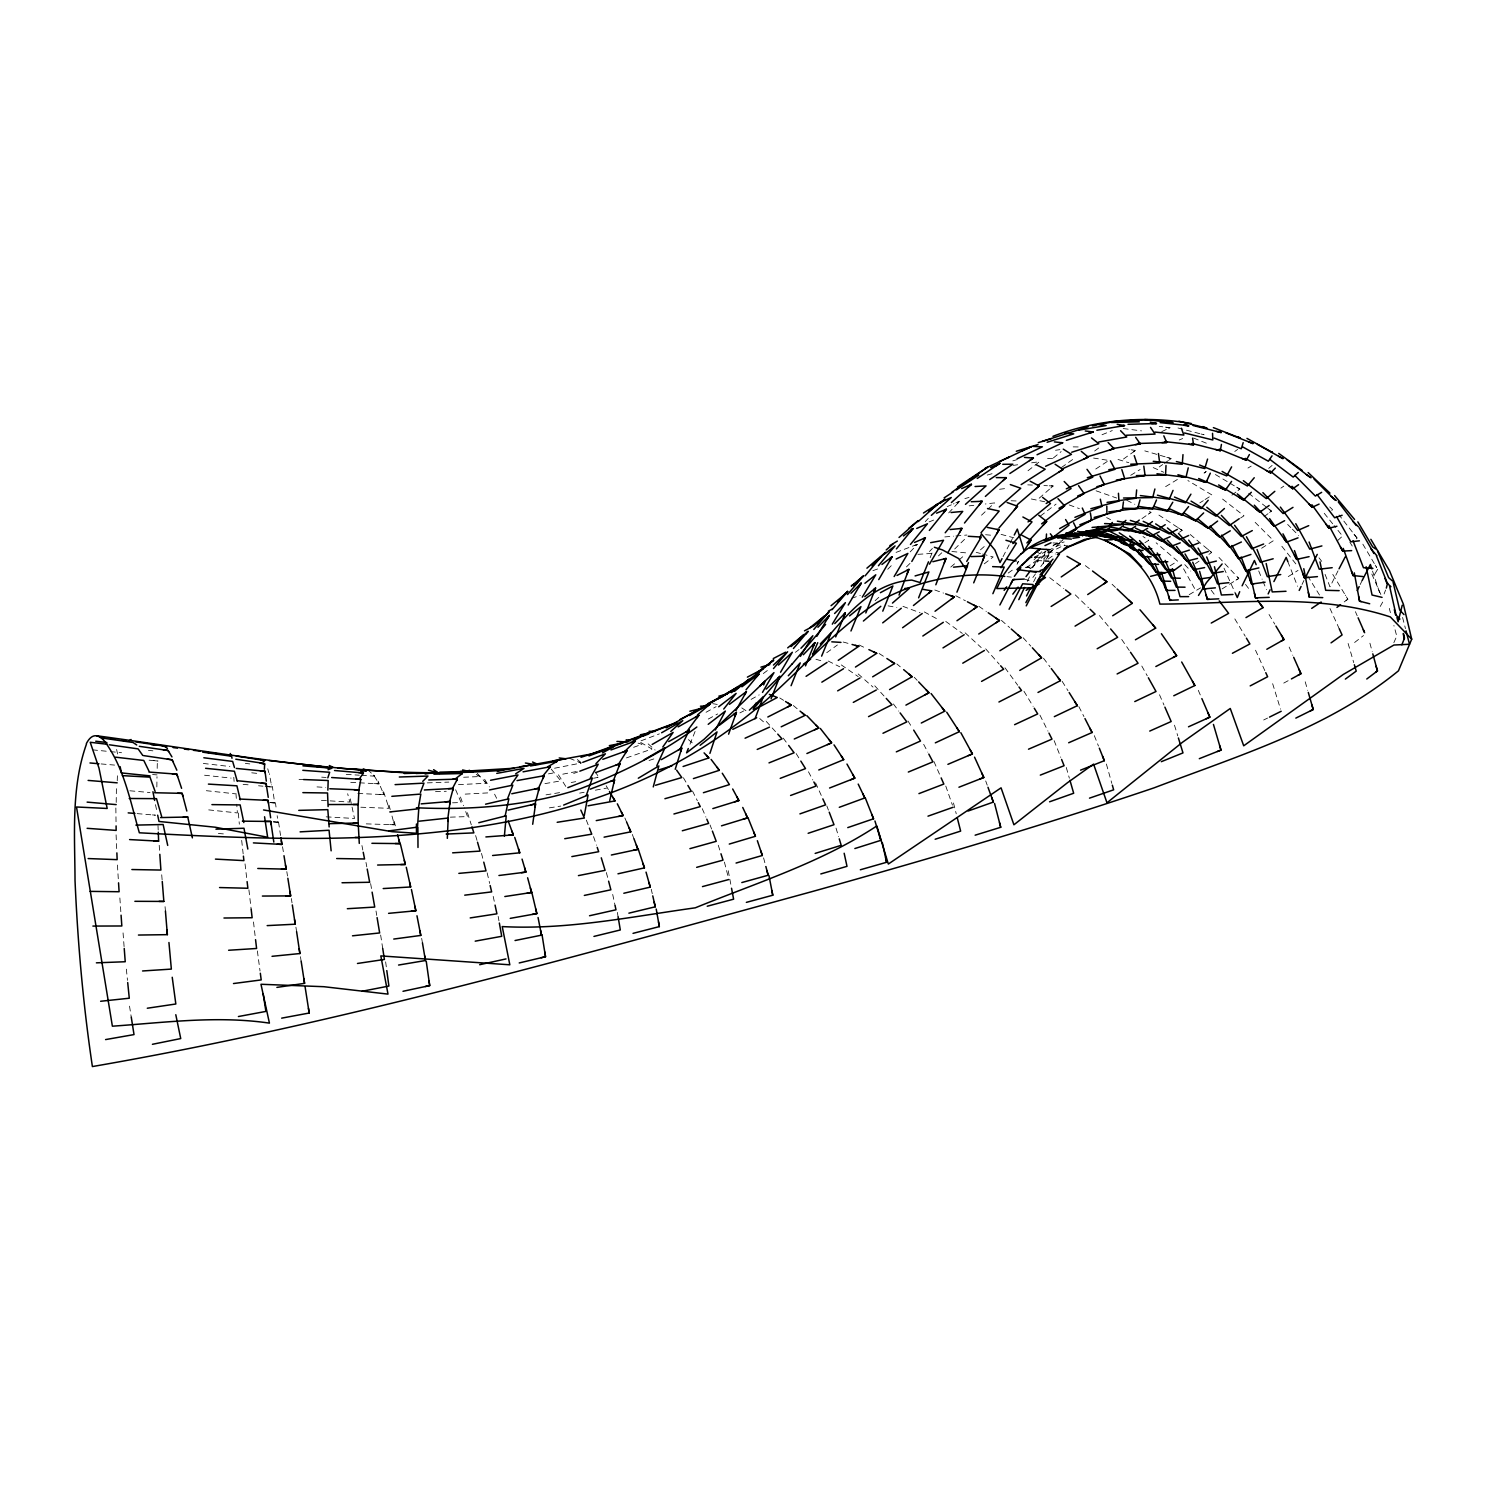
<?xml version="1.0" encoding="UTF-8"?>
<svg xmlns="http://www.w3.org/2000/svg" width="1486" height="1486" viewBox="0 0 1486 1486"><rect width="100%" height="100%" fill="white"/><g stroke="black" fill="none" stroke-linecap="round" stroke-linejoin="round"><path stroke-width="0.75" stroke-dasharray="5 3.75" d="M116.205 802.44L116.447 785.054M156.847 786.948L156.996 776.695M157.182 768.392L157.33 761.872M117.245 780.782L117.431 774.633M1043.525 563.826L1045.104 551.213M1384.116 593.917L1385.602 590.035M689.987 744.245L695.151 731.316M930.162 557.64L932.688 551.399M1017.074 564.253L1018.393 561.318L1016.573 565.404M1393.849 642.658L1396.766 636.138L1393.887 625.457M1027.365 581.36L1030.225 575.268M1302.033 584.462L1303.928 580.506M1360.173 584.555L1362.16 580.506M1033.569 581.899L1036.596 575.881M1338.032 570.828L1329.989 586.803L1324.398 572.63M1003.05 556.656L1009.161 544.842M1010.183 542.892L1013.248 536.985M1380.234 606.437L1383.54 600.604M1374.309 574.896L1377.671 569.231L1375.163 565.089M1377.113 570.178L1377.671 569.231M1032.566 567.819L1041.445 554.835L1036.522 551.51M1047.203 557.789L1049.357 553.033M1032.863 577.497L1035.501 573.856M1040.776 566.575L1050.008 553.851L1046.088 548.947M1356.365 538.842L1357.034 538.006L1339.072 514.973M925.258 521.642L928.286 518.41M948.7 512.893L959.659 501.228L955.87 502.862M957.838 503.16L959.659 501.228L953.418 503.921M910.175 551.9L917.401 544.34L913.853 545.678M1034.033 559.85L1041.797 551.715M929.419 551.566L932.391 548.483M887.736 569.268L893.829 563.101M1059.091 543.542L1062.49 540.087L1041.816 560.705M906.46 566.89L911.178 562.228M1331.772 510.441L1332.552 509.679L1329.078 506.299M954.699 548.984L965.956 537.988M1031.08 568.172L1038.825 560.631L1044.862 560.984M938.483 555.894L941.808 552.755M981.503 515.196L986.37 510.59M987.986 509.066L994.487 502.918L985.292 503.995M1337.827 540.421L1342.545 536.056L1334.094 525.542M875.124 600.697L881.495 594.864M1050.825 488.002L1053.128 485.978L1043.915 485.569M1039.178 498.219L1053.128 485.978L1048.93 485.792M980.463 549.839L986.89 544.192M1268.71 468.387L1272.109 465.415M950.761 567.095L957.3 561.448M958.934 560.036L965.473 554.389M1053.351 457.967L1061.153 451.595M1027.996 470.765L1039.457 461.719L1030.745 462.945M1354.6 642.491L1363.498 635.544M984.289 563.826L993.15 556.953L982.562 554.055M1237.987 490.529L1239.844 489.117L1230.427 483.507M1040.423 516.014L1056.082 504.088M1231.913 495.154L1239.844 489.117L1235.776 486.721M1269.583 512.484L1271.422 511.091L1248.704 493.333M795.419 652.317L799.078 649.531M1264.066 516.682L1271.422 511.091L1267.632 508.175M1094.643 451.038L1099.677 447.249M1346.019 600.567L1347.821 599.211L1332.682 574.246M1344.198 601.923L1347.821 599.211L1345.276 595.087M763.34 673.548L770.157 668.44M1052.961 545.938L1060.224 540.663M1034.089 563.473L1052.515 550.099M826.736 652.707L837.398 644.98M1204.273 472.919L1206.186 471.526L1201.245 475.093M1234.755 451.484L1237.652 449.385M1061.431 467.551L1073.839 458.635M1133.484 451.893L1135.49 450.444L1128.858 449.422M1123.453 459.044L1135.49 450.444L1131.087 449.794M1008.195 573.057L1013.805 569.082M1169.203 459.991L1171.191 458.58L1144.796 450.871M1026.176 567.763L1048.819 551.826L1058.441 552.681M1048.076 559.07L1055.357 553.962M1148.288 514.193L1150.981 512.298L1146.969 510.33M1179.494 532.211L1182.169 530.335L1158.913 515.103M1159.229 466.957L1162.646 464.561M1164.355 463.372L1171.191 458.58L1166.807 457.335M1141.991 518.595L1150.981 512.298M1280.876 488.151L1283.774 486.145M1208.954 554.352L1211.647 552.495L1189.915 534.254M1195.45 563.603L1199.053 561.132M1240.587 518.038L1243.986 515.791L1221.381 498.144M1095.758 469.019L1108.835 460.456L1093.585 458.059M1261.614 548.26L1273.483 540.625L1252.939 520.156M1144.944 542.724L1148.697 540.328L1142.994 536.502M1288.269 576.605L1298.04 570.383M1199.778 502.9L1203.307 500.671M1205.072 499.537L1212.112 495.061L1187.89 480.535M1170.058 565.832L1177.544 561.095L1156.127 542.799M1222.049 588.939L1238.767 578.425L1218.984 557.454M1235.999 580.172L1238.767 578.425L1235.479 574.971M1130.679 475.316L1140.133 469.52M1165.618 486.646L1178.528 478.771M1247.961 468.034L1251.175 466.121M1189.172 594.679L1200.577 587.862M706.054 712.277L716.103 706.667M751.099 699.386L759.179 694.891M1283.755 683.096L1289.495 679.975M708.246 719.057L717.682 713.949M739.898 712.909L743.78 710.902M1056.49 549.021L1064.459 544.99M1263.676 719.986L1267.577 718.054M1168.628 428.377L1170.002 427.727L1159.247 426.371M1034.237 557.139L1045.94 551.529M1047.871 550.6L1059.574 544.99L1068.527 546.031M1161.755 431.627L1170.002 427.727L1165.358 427.151M947.195 506.615L951.356 504.813M1179.197 439.986L1182.689 438.537M929.029 521.957L935.158 519.45M1102.018 434.748L1112.29 430.569M896.058 552.402L917.401 544.34M641.098 740.79L659.357 733.88M573.67 773.482L577.775 771.94M633.63 747.309L641.989 744.282L638.051 743.149M872.895 570.68L879.173 568.414M626.479 757.897L651.945 749L639.054 741.495M649.066 760.498L655.512 758.362M851.534 598.282L860.32 595.384M1012.82 460.883L1017.074 459.601M987.261 475.074L993.577 473.254M1053.425 545.028L1064.18 541.944M964.878 498.59L968.983 497.457M554.557 768.225L581.137 763.024L578.89 762.095M562.785 774.169L578.388 771.141M571.2 782.509L575.676 781.655M593.583 778.237L598.059 777.382L596.146 775.246M579.67 793.115L584.147 792.279M595.384 790.18L606.604 788.1M548.464 773.853L552.978 773.036M544.953 783.624L560.816 780.874L550.136 767.76M546.031 794.861L561.949 792.242M549.374 807.864L560.742 806.081M1055.524 450.258L1059.889 449.645M1013.322 465.378L1017.669 464.765M999.558 489.265L1008.065 488.225M969.188 505.853L973.794 505.333M944.817 536.929L953.659 536.167M955.888 535.982L966.959 535.034M917.921 554.334L933.115 553.331M465.211 794.118L488.3 792.874M1025.229 567.355L1031.897 567.02M458.468 784.627L486.238 783.271L484.752 781.636M463.632 777.252L479.792 776.546L476.263 774.447M427.281 782.881L448.846 782.1M435.491 791.666L446.264 791.276M452.524 802.811L461.124 802.533L454.865 787.933M450.351 817.151L467.514 816.594L464.375 807.882M1034.293 557.306L1040.757 557.287M1047.574 458.375L1054.131 458.431M1073.189 446.877L1079.82 446.97M366.262 823.876L394.384 824.767L393.493 821.517M389.704 824.619L394.384 824.767L390.818 811.727M299.039 779.388L303.534 779.556M1011.13 500.763L1018.021 501.042M360.819 807.214L389.016 808.328L388.125 805.561M1027.773 484.863L1032.398 485.068M357.829 793.468L383.89 794.62L382.924 792.391M379.209 794.416L383.89 794.62L378.094 781.172M350.752 782.323L357.29 782.676M359.463 782.806L379.06 783.865L378.038 782.193M374.361 783.605L379.06 783.865L372.967 773.835M326.214 816.836L354.504 818.489L350.287 798.836M1052.98 542.91L1060.837 543.374M321.422 800.341L349.804 802.087L347.668 793.747M346.238 774.373L359.315 775.19M361.488 775.339L374.565 776.175L367.711 769.674M317.001 786.911L325.75 787.45M321.7 777.159L326.103 777.457M273.628 821.869L278.031 822.222L277.603 818.972M273.275 821.851L278.031 822.222L277.158 815.703M137.121 813.622L155.008 815.127M152.575 774.522L157.052 774.912M152.426 814.904L155.64 815.182M218.368 833.46L224.962 834.036M101.141 763.934L114.552 765.086M129.914 790.793L150.03 792.521M270.229 802.57L274.65 802.96L274.278 800.211M985.59 534.719L992.165 535.313M269.895 802.533L274.65 802.96L272.365 786.428M243.11 784.348L249.722 784.961M258.545 785.778L262.948 786.187M265.158 786.391L271.771 787.004L271.381 784.794M267.016 786.558L271.771 787.004L269.337 773.723M149.083 760.182L158.018 761.036L153.207 760.572M951.913 551.51L967.107 552.978M92.541 749.854L108.162 751.396M110.391 751.619L121.555 752.715M251.728 772.813L258.341 773.5M208.709 809.889L237.388 812.935L236.738 804.242M204.566 775.228L231.11 778.107M206.331 790.701L235.067 793.803M1006.951 576.642L1011.297 577.125M148.451 750.337L152.909 750.839M203.322 763.451L229.884 766.516M245.357 763.395L249.778 763.915M1123.212 428.544L1141.471 430.866M712.686 703.658L717.236 704.438M888.089 605.861L896.875 607.477M1031.321 498.98L1044.825 501.766M1201.06 434.005L1204.124 434.785M1177.989 427.987L1203.53 434.618M1001.081 534.366L1013.842 537.802M976.209 552.309L980.444 553.479M843.175 642.008L849.843 643.865M815.963 659.282L822.594 661.177M1118.011 459.471L1128.803 462.685M1024.337 579.02L1030.764 581.119M1096.074 490.807L1116.673 498.033M934.805 589.998L943.48 593.081M1069.214 504.943L1079.338 508.602M902.949 606.344L920.075 612.734M1193.555 438.054L1207.821 443.775M569.528 758.306L581.137 763.024M1153.192 467.588L1163.742 472.251M859.094 644.998L866.914 648.713M1126.759 500.299L1134.84 504.293M828.185 661.029L839.72 666.787M1106.606 517.611L1110.562 519.636M955.777 595.756L965.454 600.79M924.292 611.935L939.505 620.238M478.028 775.506L479.792 776.546M1215.381 474.517L1228.55 482.374M1027.086 566.5L1030.764 568.711M779.76 697.956L783.605 700.333M1178.305 527.827L1182.169 530.335M879.173 653.524L884.969 657.258M741.793 707.912L747.384 711.608M978.81 606.269L986.332 611.452M841.317 664.929L858.202 676.613M945.765 621.427L962.334 633.408M1085.337 565.646L1090.724 569.677M577.348 759.587L580.84 762.281M1049.71 577.664L1063.809 588.586M793.32 705.534L798.391 709.732M1208.025 549.486L1211.647 552.495M688.427 739.619L693.238 743.65M896.894 663.963L900.275 666.805M1001.434 620.368L1009.644 627.575M858.165 673.938L873.006 687.089M759.717 718.5L766.237 724.258M648.175 743.892L655.085 750.058M965.157 632.85L981.206 647.562M1112.085 584.258L1115.447 587.453M373.432 775.098L374.565 776.175M1075.251 594.864L1088.476 607.7M1287.638 524.428L1290.795 527.604M1292.374 529.183L1298.708 535.517M914.261 677.282L917.196 680.365M1184.769 564.624L1190.806 571.07M1023.167 637.773L1030.838 646.15M874.771 685.808L884.802 696.86M766.312 721.453L776.324 732.542M477.285 773.352L486.238 783.271M985.664 648.843L999.168 664.112M1099.436 615.575L1109.243 627.278M1324.23 513.283L1332.682 523.796M1354.006 534.217L1357.034 538.006M1281.861 546.272L1297.204 565.627M1318.992 557.826L1321.76 561.355M1245.509 584.37L1249.559 589.738M1043.506 658.224L1050.008 666.861M1211.164 590.165L1215.195 595.514M893.402 703.955L898.77 711.125M783.233 738.115L787.32 743.613M1005 667.808L1017.724 685.232M595.273 772.033L597.799 775.599M1121.726 639.463L1129.267 650.459M558.439 774.782L566.463 787.487M908.002 721.026L912.553 728.289M1062.137 681.312L1067.988 690.693M796.162 753.569L799.654 759.216M1307.661 575.936L1319.512 595.032M484.622 779.277L489.358 786.911M1349.882 542.204L1352.223 546.031M1023.965 691.269L1033.123 706.352M1234.829 618.9L1245.249 636.231M1269.025 614.461L1274.765 624.12M1362.848 544.173L1376.538 567.299M683.411 777.772L686.792 783.549M606.177 785.76L608.387 789.549M1183.562 568.822L1196.36 591.632M1141.805 666.044L1147.266 675.833M808.458 771.773L812.786 779.946M923.679 744.337L927.784 752.12M1078.855 706.612L1083.944 716.568M1039.94 715.119L1047.964 731.131M494.578 794.174L496.64 798.298M692.476 790.998L697.361 800.75M1255.521 650.218L1264.827 670.632M1329.989 608.498L1339.295 628.857M815.591 782.881L821.925 796.867M1224.018 568.172L1235.386 593.378M1289.142 647.079L1292.783 655.27M1371.819 574.06L1380.828 594.474M1355.418 611.675L1357.201 615.761M933.951 761.556L940.248 775.878M1159.507 694.742L1164.002 705.051M702.246 808.663L705.906 817.096M1198.292 690.321L1200.967 696.525M624.863 817.95L626.553 821.907M1258.716 570.94L1262.153 579.299M1263.007 581.379L1266.443 589.738M1094.328 735.663L1098.488 746.102M1054.131 740.641L1060.763 757.358M1287.805 561.541L1297.557 586.301M586.32 820.142L588.66 826.142M826.848 805.932L828.426 810.111M632.312 834.426L633.928 838.68M710.067 824.953L711.608 829.039M985.701 780.949L987.224 785.184M460.456 796.998L463.595 805.709M945.765 786.057L952.433 805.133M593.527 836.637L596.48 845.237M1372.544 571.107L1379.751 593.155M383.592 791.704L389.016 808.328M718.258 845.255L720.301 851.627M467.458 812.712L471.303 824.823M1272.648 683.69L1280.523 709.156M1174.479 725.205L1177.748 735.849M836.024 828.092L838.606 836.692M1348.118 643.475L1353.727 662.607M1305.21 681.795L1307.68 690.321M1066.279 767.5L1069.363 778.218M475.631 835.559L477.526 842.228M1106.383 764.027L1111.825 783.382M267.74 768.764L268.836 772.683M1369.906 643.197L1372.228 651.741M389.053 805.189L390.224 809.536M1389.299 608.387L1390.432 612.659M763.581 857.868L765.866 866.561M606.344 872.542L608.053 879.025M1402.58 617.452L1405.459 628.615M481.501 853.41L483.191 859.967M953.492 802.979L956.241 813.808M724.406 862.084L728.289 877.334M394.236 821.386L395.35 825.826M487.148 872.858L489.656 883.427M651.258 889.297L652.261 893.68M612.696 894.423L615.037 905.401M493.203 896.392L494.597 902.931M116.614 749.464L117.561 753.978M155.491 804.65L157.237 813.046M361.934 845.534L362.807 850.011M728.233 870.703L731.131 886.046M365.983 862.437L366.801 866.84M498.163 916.398L498.962 920.818M370.627 883.594L371.741 890.003M421.671 938.372L422.433 942.811M617.377 912.404L618.102 916.788M376.014 910.992L376.738 915.395M282.544 846.741L283.622 853.466M286.817 871.613L287.504 876.034M129.523 1006.152L131.251 1017.093M300.451 956.705L301.138 961.145M380.639 935.028L382.701 948.347M295.918 927.153L296.587 931.555M291.367 898.547L292.018 902.819M278.551 822.13L280.557 835.504M385.636 961.851L386.806 970.655M275.43 802.663L276.006 807.009M257.375 950.947L260.031 971.008M253.493 921.97L255.295 937.443M245.041 863.886L246.843 879.396M248.905 889.817L251.153 909.135M241.679 840.407L243.165 853.874M126.366 969.151L127.48 980.333M238.317 813.028L239.339 824.191M165.057 906.664L165.429 910.974M161.714 874.79L162.253 881.439M233.785 777.289L234.101 781.413M235.94 793.375L236.59 802.068M123.059 932.892L124.23 948.421M119.864 897.953L120.923 913.036M159.206 845.311L159.652 852.054M117.431 865.038L118.397 880.604M116.094 834.835L116.762 850.624M157.999 825.529L158.185 829.987M115.852 807.994L116.057 823.69"/><path stroke-width="1.5" d="M327.867 790.162L328.183 780.503L303.534 779.556M448.048 821.424L448.196 818.043L419.238 821.182M447.323 838.345L448.196 818.043M1160.715 475.149L1165.544 475.037L1166.008 465.508M264.378 769.284L264.675 763.544L235.791 759.216M358.275 803.276L358.962 789.883L329.781 788.75M1046.163 540.254L1046.497 534.013M264.619 764.51L259.883 762.82M417.585 825.826L418.773 808.774L389.796 811.95M1182.986 454.623L1182.262 464.264L1153.229 461.329M504.386 836.154L506.224 815.777L478.771 822.724M1136.66 489.934L1135.88 498.237L1107.051 502.361M449.738 804.279L450.109 801.456L421.132 803.87M447.843 818.414L450.109 801.456L445.298 801.864M1117.676 511.277L1122.357 510.07L1123.453 501.841M535.09 807.269L535.554 803.87L508.101 810.111M532.694 824.266L535.554 803.87L531.004 804.91M418.495 807.362L420.835 794.063L391.84 796.329M1220.508 449.664L1220.322 450.704L1192.013 443.46M1221.436 444.425L1220.322 450.704L1215.622 449.496M584.277 815.573L588.066 795.01L563.658 805.059M359.055 788.825L360.801 779.388L331.657 777.531M505.166 815.87L508.862 798.818L485.569 804.186M613.755 783.308L614.554 779.871L590.183 789.177M609.743 800.545L614.554 779.871L610.505 781.413M1386.345 588.085L1387.571 582.958M1181.166 476.765L1185.977 477.34L1188.243 467.849M1402.227 605.248L1398.103 621.78L1396.933 617.47M1154.901 488.987L1152.709 497.606L1123.527 498.014M538.471 790.961L539.214 788.119L511.778 793.747M534.681 805.189L539.214 788.119L534.663 789.066M452.636 790.645L453.23 788.434L424.327 789.976M653.264 786.911L658.874 765.94L638.311 778.218M449.645 801.66L453.23 788.434L448.438 788.695M1140.041 499.835L1137.663 508.342L1132.871 508.955M1138.053 506.93L1137.663 508.342L1108.705 511.908M1207.579 459.081L1204.756 468.573L1176.392 461.57M680.681 751.656L681.74 748.127L661.27 759.662M675.238 769.284L681.74 748.127L678.34 750.04M1243.169 442.661L1241.293 448.753L1214.118 438.054M1302.275 470.523L1278.74 453.416M327.83 777.865L329.669 772.274L302.81 770.324M709.899 753.402L717.032 731.911L700.11 745.303M586.264 795.493L592.375 778.051L567.838 787.654M735.124 716.029L736.406 712.407L719.633 725.057M728.586 734.177L736.406 712.407L733.638 714.506M86.467 744.096C70.994 787.599 74.857 835.095 75.024 880.492C77.699 942.756 83.197 1004.926 92.392 1066.558C335.966 1024.467 573.967 956.668 812.118 891.581C926.911 859.54 1041.296 826.03 1154.195 787.803C1238.432 755.668 1327.611 728.809 1398.456 670.818L1411.7 639.166L1403.378 604.189L1389.503 570.717L1370.854 539.307M755.037 718.722L763.358 696.6L749.39 710.159M420.427 792.484L423.974 783.141L395.09 784.627M618.9 766.535L620.015 763.618L595.645 772.609M899.03 595.087L908.893 569.398L906.887 570.383M935.827 584.778L946.025 558.457L943.814 558.977M507.655 798.484L512.837 785.147L489.581 789.939M613.216 781.097L620.015 763.618L615.966 765.104M771.085 698.81L779.871 676.353L766.144 689.151M865.818 612.975L875.588 588.066L873.768 589.478M1401.874 644.794L1404.511 638.07L1403.471 633.779M688.278 748.554L686.569 752.863L704.16 739.229L765.346 680.848L763.637 684.916M918.608 597.836L928.899 571.943L915.097 575.936M907.203 573.633L908.893 569.398L897.005 575.453M791.072 685.696L800.248 662.886L788.304 675.759M835.689 636.918L845.348 612.864L843.584 614.628M882.777 611.155L892.9 585.986L880.381 592.691M944.279 562.785L946.025 558.457L932.836 561.708M805.505 665.877L814.885 642.639L812.972 644.645M928.49 561.801L920.094 582.568L911.772 580.097C866.821 582.902 840.036 624.324 812.489 654.824L817.746 642.676M956.928 592.152L967.59 565.739L953.529 567.169M973.702 582.846L984.456 556.21L982.209 556.266M873.917 592.171L875.588 588.066L864.796 596.648M1404.066 639.184L1403.323 633.445M813.325 646.484L814.885 642.639L803.313 654.75M843.714 616.839L845.348 612.864L834.779 623.544M850.958 630.993L860.951 606.622L849.565 615.891M1239.695 591.707L1237.281 597.576L1235.386 593.378M1242.11 585.818L1254.425 560.482L1256.153 564.661M821.628 656.125L831.343 632.553L820.253 643.958M982.636 560.612L984.456 556.21L971.008 556.581M753.309 709.286L755.891 703.194M1173.048 490.38L1169.333 499.147L1140.338 495.581M992.889 593.694L1004.22 567.076L992.648 566.63M1156.517 499.965L1152.783 508.621L1147.935 508.621M1153.396 507.19L1152.783 508.621L1123.583 508.305M543.207 777.921L544.21 775.692L517.017 780.596M968.5 562.655L965.714 568.804L958.786 558.625L942.384 549.894L934.36 547.257M979.627 538.043L981.484 533.957L994.858 549.95L1000.004 562.562L1002.028 558.625M538.118 789.047L544.21 775.692M656.793 765.717L665.059 747.607L644.292 759.643M1206.799 480.832L1206.112 482.356L1201.431 481.111M1210.31 473.18L1206.112 482.356L1177.915 474.74M1268.152 593.917L1270.066 589.812M1273.892 581.583L1286.17 557.417L1287.805 561.541M1018.802 599.638L1024.523 587.453M1299.191 590.425L1301.086 586.45M1304.875 578.518L1317.246 554.389M687.888 733.1L689.337 730.072L668.719 741.588M680.514 748.201L689.337 730.072L685.919 731.985M1357.201 590.611L1359.188 586.561M1362.16 580.506L1370.389 564.494L1371.819 568.897M1026.529 595.96L1030.541 587.936M1010.87 583.831L1013.043 579.596L1024.04 579.076M456.555 780.67L457.372 779.128L428.748 779.983M1014.269 535.016L1017.316 529.109L1024.318 551.547M999.874 604.988L1013.043 579.596L1014.864 579.521M1026.232 605.879L1039.661 579.967L1041.575 579.317M452.524 788.397L457.372 779.128L452.617 779.277M1339.035 568.822L1345.22 556.934M1037.339 581.267L1042.095 575.008M715.323 729.979L725.372 711.07L708.209 724.332M1009.068 609.26L1022.684 583.775L1033.03 584.555M1025.86 602.629L1039.996 576.661M744.69 694.724L746.418 691.566L729.44 704.327M1231.634 466.883L1226.674 475.891L1199.573 465.007M1249.392 454.549L1246.29 460.177L1241.813 458.357M735.904 710.568L746.418 691.566M1246.81 459.248L1246.29 460.177L1219.244 449.162M590.332 778.014L598.226 764.25L579.819 771.178M911.81 561.467L925.388 537.783L923.568 538.545M762.504 692.402L773.965 672.638L759.81 686.012M947.827 552.699L961.925 528.403L959.956 528.57M878.765 579.596L892.064 556.748L890.374 558.012M780.559 672.229L792.335 652.261L778.46 665.078M923.103 541.684L925.388 537.783L914.522 542.446M929.474 564.16L943.517 540.272L930.663 542.669M848.19 605.025L861.174 583.144L859.484 584.815M894.145 576.568L907.872 553.424L896.151 559.015M889.817 560.519L892.064 556.748L881.941 564.476M959.547 532.397L961.925 528.403L950.074 529.536M966.736 561.429L981.299 537.059L968.296 536.279M816.798 636.38L829.374 615.427L827.461 617.396M859.001 586.747L861.174 583.144L850.995 593.285M862.289 597.149L875.774 574.803L864.926 583.292M984.271 554.408L999.075 529.833L997.106 529.406M1172.788 502.231L1167.606 510.85L1162.795 510.162M800.397 656.366L812.879 635.729L800.935 648.267M827.275 618.9L829.374 615.427L817.913 627.278M1168.46 509.419L1167.606 510.85L1138.722 506.41M832.309 624.139L845.404 602.647L834.593 613.514M996.586 533.883L999.075 529.833L987.28 527.381M1190.936 494.151L1185.587 502.807L1157.408 495.191M625.606 752.919L627.036 750.616L602.777 759.309M1198.496 595.44L1206.446 582.623L1222.124 563.974M618.362 764.473L627.036 750.616L623.024 752.065M1001.025 567.726L1016.405 543.226L1005.929 540.272M1022.479 553.238L1031.043 540.124L1021.848 535.239M1028.386 544.155L1031.043 540.124M362.825 773.872L363.438 772.98L334.517 770.51M1272.035 455.849L1268.338 461.217L1242.835 446.97M359.761 778.293L363.438 772.98L358.628 772.571M1039.773 582.401L1059.481 554.018M511.425 784.348L517.982 774.968L490.566 780.261M662.793 747.012L673.121 732.431L652.168 744.449M1226.47 488.541L1225.448 489.971L1221.009 488.077M1231.578 481.408L1225.448 489.971L1198.663 478.511M1004.109 590.351L1006.672 586.84M1014.381 576.327L1020.789 567.559L1018.021 571.348M697.064 717.738L698.866 715.286L678.155 726.877M687.981 729.96L698.866 715.286L695.429 717.218M1030.671 589.199L1033.346 585.595M1041.389 574.841L1050.528 563.974M1012.839 594.14L1018.114 587.119M1026.027 576.587L1029.965 571.33L1040.441 571.646M1045.215 568.228L1051.252 561.467M1039.996 575.008L1048.633 563.918M723.719 709.045L736.127 693.405L718.685 706.779M549.096 768.318L550.359 766.739L523.053 771.828M1188.614 506.596L1181.946 514.918L1177.302 513.562M542.761 776.156L550.359 766.739M929.344 530.428L946.396 509.252L944.743 509.884M1183.042 513.543L1181.946 514.918L1154.065 506.485M756.838 676.632L758.975 673.994L741.904 686.811M896.392 548.91L912.943 528.552L911.345 529.778M964.488 523.016L982.19 501.302L980.37 501.358M943.536 512.744L946.396 509.252L936.514 513.172M746.009 689.82L758.975 673.994L756.151 676.13M792.224 663.982L825.603 624.436M945.207 532.768L962.724 511.407L951.04 512.503M910.454 544.433L927.468 523.741L916.713 528.44M910.156 531.914L912.943 528.552L903.469 535.944M979.237 504.887L982.19 501.302L971.25 501.729M865.093 575.881L881.198 556.544L879.675 558.086M1254.24 477.73L1247.386 485.978L1222.105 471.433M878.43 565.739L895.036 545.919L885.024 553.684M980.964 532.805L999.186 511.054L987.503 508.528M773.5 668.57L787.636 651.778L773.444 665.078M878.505 559.739L881.198 556.544L872.022 565.869M1208.211 500.262L1201.227 508.546L1174.46 497.048M805.598 634.243L808.012 631.401L794.583 643.754M832.123 609.631L847.67 591.372L845.961 593.155M998.871 528.124L1017.501 506.243L1015.755 505.611M793.431 648.49L808.012 631.401M847.503 594.567L863.626 575.714L853.688 585.707M845.088 594.4L847.67 591.372L837.398 602.053M813.808 629.47L829.188 611.582L817.783 623.526M1014.381 509.847L1017.501 506.243L1007.062 502.472M1012.82 543.579L1032.008 521.902L1022.888 516.998M1026.9 542.947L1046.646 521.493L1038.77 515.289M1043.358 525.041L1046.646 521.493M1098.841 526.527L1095.331 530.242L1080.526 535.443M1052.998 559.145L1043.934 569.119L1040.089 570.605M595.905 763.711L605.396 753.829L582.735 762.337M876.61 561.689L885.619 552.328L866.914 568.172M1275.304 468.109L1270.641 472.938L1266.443 470.542M1271.403 472.139L1270.641 472.938L1245.342 458.375M1082.421 535.907L1085.672 532.564M1021.049 553.888L1011.52 563.64L1003.291 575.286L996.772 588.567L1032.213 587.806L1039.327 583.905M422.748 781.376L427.968 776.063L399.307 777.011M1112.382 522.459L1108.296 526.601L1079.783 532.824M1021.792 565.516L1029.984 557.324L1031.767 557.324M1026.715 560.593L1029.984 557.324M633.686 742.684L635.395 741.012L610.969 749.947M1251.342 492.275L1243.503 499.983L1239.38 497.494M1244.804 498.702L1243.503 499.983L1218.613 484.938M625.16 751.006L635.395 741.012L631.327 742.498M1203.66 512.93L1195.58 520.75L1191.178 518.763M1196.917 519.45L1195.58 520.75L1169.185 508.621M791.109 646.614L804.037 634.466L787.71 647.859M1125.905 520.36L1121.15 524.818L1092.08 527.437M815.034 624.919L824.749 615.817L809.684 627.909M777.605 678.489L779.871 676.353M951.393 502.565L971.454 484.287L969.819 484.993M1224.427 508.509L1215.919 516.181L1191.066 501.116M1298.262 472.492L1293.192 477.08L1269.917 459.434M670.762 731.446L682.78 720.654L661.641 732.747M918.292 521.53L937.759 504.033L936.254 505.277M968.11 487.297L971.454 484.287L961.683 488.578M965.473 504.367L986.054 485.903L975.057 486.516M931.332 515.363L951.263 497.513L941.047 502.045M985.367 496.417L1006.282 477.693L1004.61 477.675M934.527 506.912L937.759 504.033L928.657 511.574M1002.809 480.777L1006.282 477.693L996.252 477.6M707.949 705.831L710.029 704.011L689.467 715.528M899.011 537.486L918.367 520.564L908.54 528.533M1098.024 529.833L1093.287 533.976L1088.718 535.592M999.298 506.967L1020.752 488.262L1010.313 484.585M892.473 603.075L909.395 588.326L904.881 588.4M1094.067 533.288L1089.034 535.48M886.213 549.95L893.012 544.043M697.491 714.877L710.029 704.011L706.612 705.924M1017.278 504.683L1039.141 485.978L1037.637 485.16M1274.821 491.327L1266.313 498.609L1243.355 480.684M1139.279 520.081L1133.762 524.762L1104.581 523.574M863.385 621.037L880.808 606.307M1035.482 489.061L1039.141 485.978L1030.151 481.185M851.311 586.097L862.697 576.568M734.641 691.231L748.963 679.232L731.372 692.662M264.694 760.516L236.2 756.04M940.044 503.438L945.133 499.203L923.475 513.004M771.178 662.124L773.63 660.081L756.523 673.065M831.064 605.694L847.057 592.487M263.078 761.835L265.028 760.238L260.236 759.55M758.77 672.285L773.63 660.081L770.807 662.236M1028.033 521.902L1050.509 503.531L1042.578 497.346M1110.729 526.861L1105.305 531.245L1100.587 532.285M1106.197 530.521L1085.616 535.573M928.601 593.267L931.629 590.852L922.769 589.31M913.444 605.508L931.629 590.852M951.95 492.182L987.596 467.18M882.703 622.857L901.278 608.276M1041.63 523.871L1064.608 505.834L1057.976 498.683M461.162 774.392L462.295 773.519L433.931 774.187M1060.781 508.825L1064.608 505.834M455.496 778.757L462.295 773.519M745.229 682.576L761.556 670.149M1217.628 521.066L1208.229 528.18L1204.162 525.635M1051.122 538.749L1069.01 525.171L1065.592 519.543M1209.79 527.01L1208.229 528.18L1183.748 512.726M1366.767 679.009L1377.448 670.929L1372.804 653.859M1336.954 607.384L1340.576 604.653M1375.665 672.266L1377.448 670.929L1376.147 666.341M1152.43 521.549L1146.077 526.323L1117.361 521.177M1031.265 555.745L1040.2 549.058L1050.119 549.69M935.047 611.248L954.328 596.908L950.724 595.626M1036.634 551.715L1040.2 549.058M1112.345 530.632L1117.175 530.223L1123.267 525.691M951.133 599.285L954.328 596.908L945.653 593.843M1345.35 679.102L1356.216 671.115L1354.359 664.744M1072.651 531.672L1076.551 528.812L1073.561 522.793M1067.468 535.387L1076.551 528.812M1181.444 565.014L1173.866 570.513L1150.573 576.345M902.596 627.724L922.23 613.514M1278.61 456.295L1283.105 458.468M1261.391 511.054L1259.849 512.168L1256.097 509.141M1269.137 505.5L1259.849 512.168L1237.262 493.909M1331.047 642.862L1342.081 634.949L1339.295 628.857M803.35 664.298L810.632 659.171M1063.902 548.91L1067.561 546.384M1239.213 518.707L1229.349 525.542L1206.799 507.265M973.739 609.13L977.082 606.808L973.534 604.969M956.965 620.739L977.082 606.808L967.386 601.793M1057.382 554.464L1068.062 547.108L1090.334 538.081M1076.997 566.092L1080.136 563.937L1067.004 556.321M1293.693 488.077L1292.727 488.745L1288.901 485.773M1298.578 484.696L1292.727 488.745L1269.75 470.802M1061.227 576.94L1080.136 563.937M838.253 660.341L858.741 646.317L855.416 645.388M1135.62 526.174L1128.784 530.762L1123.955 530.502M1129.917 530L1099.621 529.276M1311.692 608.387L1321.165 602.034M128.558 741.124L131.028 739.489M977.231 478.473L999.985 463.298L998.425 464.004M922.825 636.008L943.313 622.318M1103.726 583.942L1106.903 581.825L1092.526 571.033M996.196 465.805L999.985 463.298L990.642 467.551M806.081 676.334L827.015 662.44M1087.696 594.567L1106.903 581.825L1103.318 579.15M957.467 487.018L987.28 467.328M956.371 489.934L978.772 475.149L968.631 479.848M989.695 479.569L1012.876 464.226L1002.771 464.301M1026.12 590.351L1029.984 587.806M1035.798 583.961L1045.475 577.571L1041.797 575.361M944.112 497.884L953.213 491.903M1009.848 473.514L1033.402 458.059L1031.916 457.948M1282.845 458.654L1257.397 444.333M515.679 773.797L524.056 768.336L496.77 773.389M1029.501 460.623L1033.402 458.059L1024.467 457.409M696.86 727.007C660.861 753.718 621.185 773.203 579.429 789.066C527.289 806.118 471.062 810.241 416.377 807.771M996.029 622.764L999.465 620.516L996.047 618.139M978.735 634.02L999.465 620.516L988.209 612.752M855.453 667.065L876.703 653.338L873.452 651.797M1165.228 524.688L1157.947 529.387L1130.344 520.397M1021.161 484.603L1045.197 469.223L1036.002 464.654M722.289 696.47L741.755 684.173M1112.68 615.743L1132.258 603.372L1117.138 589.032M1051.141 606.455L1070.849 594.047L1065.555 589.961M1038.64 484.808L1063.029 469.502L1061.71 468.629M1292.987 507.358L1283.124 513.543L1262.877 492.628M1058.979 472.028L1063.029 469.502L1055.079 464.226M942.997 647.896L964.173 634.745M821.832 682.167L843.565 668.7M999.874 650.757L1021.123 637.68L1017.854 634.801M872.654 676.817L894.591 663.518L891.396 661.437M889.854 545.585L897.358 541.071M1046.163 503.494L1071.072 488.56L1064.18 481.483M1075.065 626.126L1095.089 614.108L1090.13 609.297M1058.998 508.305L1084.074 493.463L1078.557 485.643M1216.012 534.013L1219.709 537.096L1230.278 530.836M1111.602 527.233L1140.078 532.75L1147.694 528.236M1079.895 495.915L1084.074 493.463M962.761 663.183L984.419 650.496M1321.648 492.349L1315.37 496.045L1294.77 475.371M1245.974 617.6L1263.026 607.625L1257.639 600.474M555.745 762.151L557.361 761.203L530.521 765.94M547.628 766.869L557.361 761.203M837.658 690.86L860.078 677.913M1019.786 670.409L1041.575 657.852L1038.528 654.527M1135.415 639.779L1155.644 628.132L1140.022 609.817M666.174 727.899L738.319 686.699M701.411 708.209L722.419 696.247L707.968 703.621M851.459 585.67L857.255 582.382M889.557 689.578L912.125 676.743L909.042 674.142M718.295 698.717L737.613 687.795M1281.118 641.172L1283.978 639.556L1275.917 626.052M1266.834 649.252L1283.978 639.556L1281.471 635.414M1059.629 528.589L1085.133 514.397L1082.291 508.045M1097.17 648.75L1117.639 637.308L1110.636 628.95M1211.239 623.061L1228.625 613.365L1219.226 600.883M1177.376 529.369L1169.259 533.845L1143.217 521.345M981.559 681.387L1003.663 669.202L1000.654 665.802M602.443 752.919L613.644 746.789L588.976 755.928M1298.095 675.257L1300.956 673.697L1293.693 657.314M1291.408 678.935L1300.956 673.697L1298.968 669.294M1087.288 522.422L1091.541 520.1L1091.337 518.893M804.483 630.844L814.384 625.495M1065.871 534.013L1091.541 520.1L1090.352 512.837M1270.92 522.812L1274.226 526.304L1284.628 520.694M828.352 611.173L832.346 609.037M853.298 702.395L876.313 690.006M905.921 705.126L928.973 692.736L926.038 689.634M925.146 694.779L928.973 692.736L918.664 681.925M1252.289 530.595L1241.312 536.483L1221.362 515.363M1232.414 653.283L1249.875 643.94L1246.401 638.163M754.368 709.676L777.252 697.491L769.321 694.371M642.769 735.83L644.775 734.771L620.535 743.65M632.757 741.124L644.775 734.771M747.384 677.133L763.358 668.756M1037.99 692.457L1060.41 680.662L1057.605 676.929M1250.19 685.9L1267.632 676.743L1265.775 672.656M1155.848 666.527L1176.633 655.679L1161.402 633.742M1173.178 657.481L1176.633 655.679L1173.884 651.741M680.068 719.447L693.758 712.333M773.277 658.539L785.574 652.187M720.023 697.473L722.419 696.247M1123.639 526.898L1150.926 536.093L1159.303 531.802M998.926 702.005L1021.532 690.47L1018.987 686.978M1117.119 673.957L1138.053 663.258L1130.512 652.28M767.835 716.995L791.276 705.107L788.416 703.305M787.394 707.076L791.276 705.107L785.518 701.522M868.53 716.642L891.99 704.754L886.25 698.439M921.283 723.032L944.799 711.162L942.068 707.633M1269.508 717.088L1281.192 711.274M1295.829 718.11L1313.234 709.491L1308.293 692.439M1310.336 710.921L1313.234 709.491L1311.859 704.903M1173.773 695.764L1194.855 685.51L1181.686 662.013M732.784 729.329L756.69 717.757M781.19 726.803L805.152 715.323L802.347 712.983M882.981 733.267L906.813 721.88L900.107 712.909M1054.336 716.642L1077.331 705.683L1074.805 701.652M1006.412 458.431L1031.265 446.599L1029.779 447.305M1017.148 458.784L1042.392 446.803L1033.067 446.413M1134.765 701.578L1156.015 691.492L1148.362 677.783M1022.275 450.852L1031.265 446.599L1027.142 448.549M984.865 468.499L1009.384 456.945L999.521 461.552M1037.061 454.735L1062.639 442.791L1054.336 441.918M1188.689 535.48L1179.81 539.641L1155.662 523.908M1014.604 724.685L1037.711 713.912L1034.275 708.246M935.326 742.851L959.343 731.669L956.835 727.787M1044.955 545.603L1051.029 542.799M1045.605 466.288L1071.499 454.344L1063.27 449.144M1313.364 506.745L1312.231 507.283L1308.869 503.81M1319.085 504.107L1312.231 507.283L1292.04 486.293M1210.106 526.1L1229.851 547.294L1241.386 542M1062.118 468.982L1088.235 457.112L1081.288 451.354M745.08 738.208L769.488 727.137M1083.888 459.081L1088.235 457.112M794.267 739.006L818.675 727.973L815.963 725.149M1206.316 718.741L1209.845 717.144L1201.858 698.587M1188.503 726.803L1209.845 717.144L1207.914 712.704M1066.651 547.48L1084.408 539.474L1097.43 537.245M814.625 729.793L818.675 727.973L806.787 715.62M896.318 751.86L920.503 741.012L913.686 730.109M1170.188 536.706L1161.179 540.718L1135.471 528.124M1162.665 540.05L1161.179 540.718L1156.907 538.619M1149.737 731.075L1171.172 721.527L1164.894 707.113M1066.279 488.838L1092.767 477.192L1087.009 469.335M1308.72 525.654L1297.649 530.483L1280.375 507.079M1068.675 742.759L1092.08 732.524L1089.888 728.214M1077.629 496.027L1104.247 484.436L1100.012 476.003M806.898 753.532L831.603 742.833L829.039 739.545M1099.826 486.349L1104.247 484.436M827.516 744.616L831.603 742.833L820.328 728.474M1028.498 749.204L1051.977 739.118L1048.967 733.118M947.901 764.343L972.401 753.904L970.135 749.724M757.21 749.427L782.026 738.876L777.754 734.121M968.333 755.631L972.401 753.904L960.829 732.691M908.317 772.051L932.911 761.854L928.806 754.071M818.767 769.989L843.714 759.662L841.299 755.965M1161.309 761.686L1182.986 752.9L1178.398 737.985M1074.898 517.332L1101.943 506.429L1100.327 499.185M769.005 762.894L794.1 752.77L788.676 745.452M1079.839 524.781L1106.921 513.915L1106.81 506.132M1080.563 770.157L1104.339 760.702L1102.538 756.207M1263.639 544.025L1251.658 548.78L1234.587 525.282M1040.311 775.116L1064.087 765.717L1061.598 759.439M1217.387 751.507L1220.99 750.077L1213.449 724.444M1199.313 758.677L1220.99 750.077L1219.616 745.47M829.578 788.007L854.821 778.125L852.592 774.113M979.683 779.11L983.806 777.494L981.819 773.11M958.934 787.227L983.806 777.494L974.556 757.173M1199.016 542.892L1189.469 546.607L1167.439 527.957M850.642 779.76L854.821 778.125L846.964 764.045M328.072 769.692L331.861 768.225L302.958 765.866M780.224 778.367L805.505 768.596L800.824 761.092M1180.237 542.836L1170.671 546.514L1146.746 530.799M1172.268 545.901L1170.671 546.514L1166.714 543.895M918.942 793.617L943.851 784.051L941.158 777.921M651.147 732.412L674.588 723.496M642.751 736.202L648.825 733.954M1283.718 538.248L1286.523 542.149L1298.021 537.858M790.571 795.474L816.037 786.057L813.864 781.97M676.762 722.419L591.372 753.996L497.346 771.123M598.022 752.12L622.653 743L609.316 745.638M839.293 807.307L864.815 797.945L862.79 793.673M927.988 816.167L953.176 807.251M968.129 811.022L993.354 802.087L991.701 797.518M1049.58 801.79L1073.672 793.245L1069.976 780.373M799.914 813.882L825.566 804.873L822.835 798.874M1089.498 798.149L1113.646 789.828L1112.345 785.184M847.763 827.609L873.545 818.786L871.78 814.309M1250.933 554.427L1238.6 558.625L1221.603 535.146M1240.643 557.919L1238.6 558.625L1235.795 554.724M1042.206 441.398L1088.049 426.816M1342.118 515.27L1334.651 517.76L1317.042 494.541M683.096 766.497L708.822 757.934L706.463 755.408M808.143 833.293L833.999 824.711L829.225 812.192M1189.376 550.099L1179.29 553.349L1157.297 534.83M1180.961 552.811L1179.29 553.349L1175.667 550.266M580.989 757.284L604.505 749.798M693.405 778.59L719.335 770.324L717.069 767.296M935.158 839.237L960.643 831.101L957.337 818.136M1047.11 442.271L1073.709 433.875L1064.793 433.188M1071.722 452.227L1098.823 443.682L1091.504 437.924M854.859 848.543L880.882 840.333L879.471 835.689M1052.942 436.327C1096.891 419.479 1144.982 415.448 1191.289 423.491M1088.718 433.373L1093.176 431.98L1085.244 430.977M1208.267 551.473L1198.087 554.649L1178.454 533.4M1066.372 440.339L1093.176 431.98M658.93 769.878L671.969 765.81M703.398 792.707L729.422 784.608L722.27 773.24M815.164 853.41L841.187 845.311L839.256 838.847M1038.268 442.661L1051.382 438.593M712.834 808.588L738.876 800.545L736.815 796.7M975.132 835.188L1000.71 827.293L999.502 822.612M1016.294 451.261L1037.971 444.574M1086.675 457.075L1114.054 448.661L1113.07 447.639M734.548 801.883L738.876 800.545L732.672 788.992M1109.503 450.054L1114.054 448.661L1108.129 442.512M721.49 825.826L747.569 817.857L745.656 813.715M743.241 819.176L747.569 817.857L742.74 807.455M1087.288 477.712L1114.927 469.353L1110.432 460.827M729.273 844.067L755.427 836.284L753.681 831.881M1096.835 486.721L1124.642 478.529L1121.819 469.595M1120.017 479.885L1124.642 478.529M655.493 785.277L681.795 777.549L676.613 770.157M820.811 873.935L847.001 866.338L844.159 853.243M736.072 863.05L762.337 855.49L760.813 850.939M760.906 667.14L769.804 664.595M860.338 869.774L886.585 862.289L885.582 857.571M664.911 798.706L691.287 791.239L687.907 785.462M673.92 813.994L700.277 806.601L698.327 802.7M682.315 830.767L708.636 823.411L706.816 819.195M689.913 848.655L716.233 841.336L712.388 831.101M741.811 882.554L768.151 875.254L766.943 870.555M696.655 867.341L723.013 860.134L720.97 853.763M1090.835 508.714L1118.939 501.116L1118.438 493.278M1273.186 558.773L1260.369 562.247L1246.457 536.762M746.362 902.374L772.776 895.222L771.866 890.504M702.469 886.603L728.846 879.508M707.225 906.237L733.62 899.179L731.539 888.238M1321.908 545.919L1309.76 549.151L1295.773 523.685M1094.142 517.407L1122.357 510.07M1188.726 560.686L1186.98 561.132L1167.216 540.087M718.834 696.172L727.23 694.018M1197.53 558.42L1186.98 561.132L1183.71 557.621M633.036 933.357L659.338 926.614L658.521 921.877M1336.917 526.248L1328.967 528.199L1326.088 524.317M689.857 711.237L701.708 708.32M593.954 936.421L620.294 929.976L618.102 916.788M1330.267 527.883L1328.967 528.199L1311.859 504.701M628.875 913.166L655.252 906.813L654.193 902.095M1216.365 561.076L1205.666 563.621L1188.67 540.161M541.164 957.746L545.529 956.705L544.786 951.969M519.227 962.947L545.529 956.705L542.037 934.713M1258.902 567.875L1245.918 570.921L1231.968 545.529M1248.073 570.42L1245.918 570.921L1243.615 566.686M623.823 893.253L650.255 887.123L648.973 882.498M589.533 915.747L615.984 909.803L615.037 905.401M617.972 873.805L644.441 867.88L642.974 863.403M1298.727 558.94L1296.665 559.386L1294.38 555.151M1309.092 556.656L1296.665 559.386L1282.975 533.845M479.662 964.711L506.02 958.916M640.41 734.771L650.738 732.561M611.359 855.007L637.94 849.342L636.342 845.088M633.519 850.289L637.94 849.342L633.928 838.68M425.256 986.537L429.695 985.59L429.027 980.834M403.003 991.292L429.695 985.59L426.259 961.349M584.332 895.426L610.876 889.798L608.61 881.179M365.686 770.695L366.689 770.491L338.065 768.039M515.048 940.527L541.498 935.158L540.588 930.403M152.426 1044.305L180.735 1038.565L175.794 1014.715M1092.414 425.943L1096.761 425.07M1101.126 424.197L1114.203 421.56L1147.656 419.628M604.078 837.157L630.807 831.826L629.117 827.869M1195.506 569.379L1193.704 569.732L1176.522 546.495M578.425 875.607L605.081 870.332L601.273 857.812M1204.626 567.596L1193.704 569.732L1190.88 565.85M362.157 991.255L388.886 986.054L386.806 970.655M360.708 771.643L366.689 770.491L361.934 770.082M596.239 820.606L623.117 815.573L621.352 811.988M238.41 1016.535L265.92 1011.409L263.189 993.893M618.659 816.408L623.117 815.573L617.322 803.833M281.671 1018.151L309.181 1013.025L308.456 1008.307M588.047 805.821L615 800.917L613.179 797.759M571.85 856.586L598.691 851.701L597.205 847.391M475.204 941.158L501.729 936.31L499.352 923.029M1098.73 442.011L1126.741 436.995L1120.574 430.699M510.237 918.367L536.836 913.611L535.74 908.93M532.415 914.41L536.836 913.611L531.709 891.934M1108.779 469.706L1137.254 464.691L1134.264 455.626M425.126 774.02L432.593 772.701L404.211 773.5M105.58 1039.587L134.019 1034.59L131.251 1017.093M1111.899 448.735L1140.226 443.831L1139.465 442.754M1106.123 535.759L1110.451 535.016M1096.854 430.253L1124.512 425.572L1123.286 425.368M1223.257 571.534L1212.167 573.41L1198.069 548.074M1135.508 444.63L1140.226 443.831L1135.675 437.348M564.736 838.698L591.762 834.166L589.44 828.148M398.564 965.046L425.442 960.532L424.643 955.758M1078.725 430.16L1106.16 425.553L1097.652 424.494M1119.924 426.352L1124.512 425.572L1117.193 424.364M552.792 760.943L564.959 758.919L562.934 759.253M1116.395 480.015L1145.074 475.446L1143.811 466.121M1140.319 476.207L1145.074 475.446M520.063 766.795L530.781 765.086M1280.728 574.562L1267.317 576.679L1257.045 549.523M557.176 822.297L584.388 818.024L580.84 810.093M504.831 896.541L531.598 892.473L530.391 887.941M470.208 917.921L496.918 913.816L495.061 905.104M527.159 893.142L531.598 892.473L527.623 877.78M357.476 963.467L384.41 959.454L382.701 948.347M147.3 1008.232L175.831 1003.997L172.227 977.268M1044.435 540.05L1048.856 539.399M1057.679 538.118L1074.675 535.944M1072.873 538.285L1079.523 537.3M276.898 987.391L304.574 983.36L303.831 978.568M1068.36 536.539L1078.743 536.167M1201.282 578.76L1199.425 579.02L1185.029 553.925M1210.607 577.422L1199.425 579.02L1197.066 574.841M466.214 771.624L467.774 771.42L439.763 772.144M1265.088 582.215L1251.621 584.035L1241.163 557.027M1253.868 583.719L1251.621 584.035L1249.93 579.54M458.375 772.664L467.774 771.42L463.13 771.531M393.753 939.059L420.779 935.437L419.888 930.719M388.96 830.878L417.882 827.089L417.993 847.466M233.488 983.546L261.202 979.924L260.329 973.237M498.943 875.495L525.895 872.115L524.614 867.787M521.419 872.672L525.895 872.115L522.05 859.112M464.728 895.166L491.662 891.897L490.157 885.545M1332.199 567.689L1319.234 569.194L1309.092 542M1359.393 540.811L1350.811 541.814L1336.508 516.515M1228.848 582.679L1217.48 583.887L1206.688 556.934M352.498 935.808L379.654 932.948L377.091 917.586M100.621 1001.267L129.282 998.22L127.703 982.562M492.59 855.509L519.766 852.815L518.465 848.785M272.031 956.315L299.893 953.548L299.188 948.792M1205.908 588.753L1204.032 588.92L1192.719 562.21M1215.381 587.843L1204.032 588.92L1202.193 584.462M513.97 768.243L460.233 771.475M388.589 913.351L415.839 910.769L414.891 906.181M411.325 911.197L415.839 910.769L411.436 889.538M458.858 873.378L486.015 870.889L483.767 862.14M1294.473 550.6L1304.355 577.794L1317.45 576.624M1088.086 532.731L1117.175 530.223M485.885 836.934L513.32 834.891L511.964 831.231M508.769 835.225L513.32 834.891L508.156 820.904M142.563 970.971L171.354 969.095L168.94 942.514M452.636 852.834L480.071 851.106L477.526 842.228M228.621 950.26L256.595 948.477L255.555 939.654M347.334 908.708L374.732 907.073L372.113 892.139M383.202 888.554L410.656 886.975L409.69 882.61M300.098 831.863L329.056 830.247L331.137 850.828M1351.666 550.619L1342.712 551.102L1340.391 546.885M1171.302 600.251L1169.891 600.325L1161.513 572.481M1344.198 551.027L1342.712 551.102L1328.967 525.561M1178.324 599.88L1169.891 600.325L1168.553 595.682M267.164 925.611L295.231 924.199L294.544 919.593M1286.022 591.279L1272.22 591.93L1266.183 563.51M1218.78 598.839L1207.319 599.378L1199.592 571.33M1209.214 599.285L1207.319 599.378L1206.093 594.716M1232.953 594.474L1221.399 594.994L1214.433 566.742M1130.66 464.226L1159.693 463L1158.448 453.527M446.171 834.055L473.867 832.884L471.935 826.829M1126.407 435.249L1155.086 434.098L1150.517 427.392M96.386 962.835L125.233 961.739L124.23 948.421M700.445 706.203L707.076 705.961M1137.756 443.534L1166.733 442.512L1166.25 441.398M1054.819 535.87L1085.597 534.923M1112.364 539.697L1104.581 539.975L1129.862 554.018L1141.694 566.779M1269.23 597.353L1255.466 597.836L1249.02 569.565M1257.75 597.762L1255.466 597.836L1254.444 593.137M215.934 829.169L243.983 828.241L247.828 849.045M1079.17 535.016L1093.473 535.313M416.006 773.463L437.683 772.794L428.47 770.212M1161.922 442.642L1166.733 442.512L1163.817 435.844M1085.987 535.703L1096.909 535.759M1128.004 424.309L1156.442 423.529L1155.402 423.287M503.643 770.157C366.875 781.395 231.686 753.885 96.794 735.774M298.76 810.372L327.812 809.647L329.149 826.922M1111.324 422.507L1139.335 421.838L1131.7 420.371M1151.724 423.64L1156.442 423.529L1150.238 422.098M353.371 823.114L358.2 822.984L359.278 843.398M329.112 823.671L358.2 822.984M183.242 817.133L187.756 817.021L192.381 837.863M135.876 825.101L163.126 824.507L167.714 845.404M160.525 817.579L187.756 817.021M377.611 865.038L405.306 864.462L404.341 860.394M400.718 864.555L405.306 864.462L400.514 844.438M1136.381 475.594L1165.544 475.037M342.021 882.758L369.661 882.275L367.209 869.05M138.439 935.047L167.361 934.657L166.989 929.995M223.959 918.014L252.137 917.735L251.153 909.135M1175.036 590.369L1166.417 590.444L1155.012 563.956M1167.847 590.425L1166.417 590.444L1164.56 586.023M1188.633 596.61L1180.033 596.666L1172.361 568.655M1160.157 554.687L1151.371 554.724L1129.601 536.093M262.39 896.058L290.643 895.891L289.956 891.489M285.944 895.928L290.643 895.891L287.857 878.245M353.241 804.502L358.07 804.483L358.2 821.572M92.894 926.075L121.833 925.982L121.072 915.19M328.926 804.539L358.07 804.483M1151.799 548.65L1142.975 548.65L1119.255 532.824M1167.792 561.745L1158.931 561.745L1139.521 540.588M134.873 901.315L163.85 901.426L162.253 881.439M159.039 901.389L163.85 901.426M1142.697 543.653L1133.874 543.597L1108.593 530.799M129.226 798.484L156.513 798.651L161.64 816.483M266.068 821.405L270.768 821.442L273.814 842.079M242.385 821.164L270.768 821.442L271.269 824.879M1132.945 539.771L1124.178 539.659L1097.467 530.093M211.922 804.613L240.156 804.929L243.834 822.538M371.909 843.305L399.845 843.602L398.917 839.906M395.22 843.546L399.845 843.602L397.598 834.723M90.107 891.377L119.103 891.73L118.546 882.833M1185.048 587.193L1176.299 587.081L1165.154 560.408M302.865 792.632L327.533 792.985L328.109 806.564M649.01 731.316L655.177 731.428M336.672 858.536L364.553 858.982L363.234 852.258M131.882 869.533L160.897 870.053L159.819 854.301M1122.654 537.133L1113.998 536.966L1085.987 530.781M1174.572 569.714L1165.656 569.528L1148.734 546.254M177.577 793.245L182.146 793.357L186.827 811.04M154.674 792.744L182.146 793.357L182.908 796.292M1143.626 556.656L1120.24 538.341M257.784 868.474L286.148 869.143L285.498 865.038M281.448 869.031L286.148 869.143L283.993 855.713M1151.167 556.841L1142.121 556.618L1138.517 553.554M1339.165 590.648L1325.698 590.313L1320.032 561.875M219.556 887.551L247.883 888.256L247.103 881.607M1180.348 578.258L1171.47 578.017L1157.222 552.941M1170.671 581.305L1161.792 581.026L1147.396 556.173M1163.278 581.082L1161.792 581.026L1159.433 576.884M1111.992 535.833L1074.527 532.917M1135.36 550.173L1109.893 534.644M1151.093 564.086L1149.588 564.03L1130.029 543.226M1143.05 550.433L1133.837 550.117L1129.88 547.517M1158.653 564.364L1149.588 564.03L1146.375 560.556M354.114 789.698L358.962 789.883M88.138 858.555L117.153 859.651L116.874 852.89M1303.798 568.692L1309.259 597.093L1322.763 597.632M1096.297 535.387L1066.019 532.954M1106.717 537.226L1077.573 531.338M1126.369 544.693L1099.473 532.211M1104.247 535.74L1089.944 534.904M1114.686 537.579L1100.55 536.167M1116.785 540.347L1088.811 531.096M1134.208 545.028L1124.809 544.638L1120.63 542.539M355.117 837.398L359.445 837.584M1124.735 540.7L1110.822 538.731M263.338 800.174L268.074 800.378L270.656 817.783M239.525 799.041L268.074 800.378L268.502 803.276M1157.668 572.277L1156.164 572.203L1139.019 549.207M616.931 741.44L627.816 741.997M1165.247 572.686L1156.164 572.203L1153.34 568.358M253.4 842.896L281.894 844.419L281.356 840.723M215.451 859.112L243.908 860.617L243.407 856.122M122.354 775.636L149.993 777.159L155.12 791.462M277.176 844.178L281.894 844.419L280.891 837.732M129.579 839.571L158.631 841.15L158.278 832.216M153.82 840.89L158.631 841.15M1044.862 560.984L1048.893 561.225M208.411 784.106L236.906 785.815L240.268 799.84M831.77 641.822L840.965 642.398M355.971 779.091L360.801 779.388M1372.897 568.358L1363.461 567.708L1353.003 540.681M405.752 772.924L349.86 768.708M1071.406 539.102L1062.081 538.434L1063.623 538.545M87.117 828.315L116.149 830.414L116.094 825.919M172.227 773.816L176.853 774.15L181.589 788.323M148.971 772.07L176.853 774.15L177.633 776.509M316.945 766.683L327.979 767.556M88.12 780.41L117.19 782.843M128.186 812.879L134.892 813.436M89.977 762.968L98.912 763.748M87.117 802.124L116.187 804.613M321.793 766.497L269.077 760.591M260.254 770.807L265.01 771.271L266.328 781.134M261.35 783.103L266.124 783.586L268.242 797.35M237.351 780.726L266.124 783.586L266.477 785.871M236.293 768.429L265.01 771.271L265.232 772.924M1155.012 432.073L1183.859 435.064L1181.333 428.209M1061.264 442.642L1062.639 442.791M1362.755 576.549L1353.077 575.546L1351.406 571.051M205.607 768.299L234.398 771.253L237.314 781.395M150.03 775.878L121.406 772.924L120.143 766.665M1354.675 575.714L1353.077 575.546L1343.233 548.371M1164.56 441.602L1193.555 444.778L1193.388 443.664M1004.777 576.401C960.699 570.865 915.376 580.859 876.814 602.666C828.519 634.169 792.707 680.402 747.495 715.769C576.847 852.648 345.736 843.862 139.35 832.792C130.118 800.843 123.895 765.903 102.943 739.136M1144.722 419.498L1173.067 422.73L1166.956 421.021M1160.12 422.618L1188.094 425.609M1188.744 444.221L1193.555 444.778L1192.589 438.166M1184.082 425.312L1188.837 425.869L1184.398 424.383M95.736 741.217L106.881 742.517M107.531 744.3L90.219 742.276L99.005 768.132L107.178 808.458L76.51 806.991L112.379 1026.194C164.612 1022.572 217.197 1015.44 269.43 1023.13L260.979 984.271L323.874 986.704L387.995 994.115L380.825 955.907L509.828 964.804L502.231 926.577C567.392 930.069 631.141 916.713 695.299 907.816C756.82 882.74 820.755 862.846 876.796 825.975L888.331 864.035L1001.062 787.84L1013.916 824.786L1067.561 782.658L1093.585 764.12L1106.977 802.793L1182.522 742.238L1230.259 708.488L1243.708 745.805L1343.214 674.495L1393.905 645.035L1409.508 644.255L1406.035 630.863M115.574 757.173L143.789 760.46L148.916 771.011M559.182 757.971L566.055 758.789M1156.981 473.755L1185.977 477.34M203.823 757.767L232.652 761.426L234.472 767.556M151.461 744.69L155.789 745.266M162.29 746.121L166.618 746.696M173.119 747.569L177.447 748.145M184.32 749.055L188.908 749.687M193.477 750.3L200.35 751.21M99.618 737.223L104.057 737.818M110.744 738.728L115.202 739.322M121.889 740.232L126.329 740.827M204.529 751.953L208.969 752.566M215.637 753.476L220.095 754.071M224.535 754.684L231.203 755.594L230.219 753.476M1036.225 572.091L1016.926 569.547L1039.494 548.854L1029.649 547.888L1056.546 537.282L1084.817 534.607L1095.423 536.557M202.653 752.157L231.612 756.263L232.002 758.25M109.425 744.802L138.124 748.888L142.767 755.445M104.206 738.338L133.034 742.48L136.731 744.969M163.274 749.798L168.029 750.486L171.949 756.894M139.312 746.325L168.029 750.486L168.68 751.563M135.69 741.904L164.593 746.158L167.454 748.48M167.379 759.105L172.116 759.81L176.834 770.194M143.492 755.594L172.116 759.81L172.896 761.538M263.542 809.963L392.155 831.677L416.489 833.274L416.451 824.006M525.394 763.024L535.833 764.658M1329.951 493.111L1308.126 472.567M1007.434 559.423L1016.201 560.946M1135.341 531.821L1140.078 532.75M1311.135 477.712L1306.343 474.591M1382.054 597.372L1372.061 595.032L1366.136 566.76M462.61 769.952L471.433 772.014M1184.509 432.983L1212.817 439.967L1212.539 433.318M1178.955 421.225L1207.003 428.191L1202.824 426.575M1193.072 425.498L1221.288 432.593L1218.78 431.367M1216.607 431.423L1220.879 432.389M1369.702 603.762L1359.56 601.18L1358.631 596.48M1361.232 601.607L1359.56 601.18L1354.285 572.834M1310.373 477.545L1286.987 459.787M852.072 644.478L858.741 646.317M626.219 739.768L630.175 740.901M1146.393 534.57L1150.926 536.093M1213.393 427.615L1240.457 438.166L1238.154 436.921M1248.444 441.825L1252.958 443.59L1252.141 442.902M363.29 768.856L366.856 770.25M1225.839 432.835L1252.809 443.478M1336.267 500.503L1331.196 496.417M532.545 762.021L538.025 764.454M1334.892 499.946L1314.088 479.068M868.883 649.623L876.703 653.338M329.316 765.513L332.845 767.222M1354.582 519.45L1334.595 495.562M1246.958 438.389L1272.462 452.45L1271.607 451.725M469.167 770.268L472.715 772.367M1358.371 526.713L1352.854 521.363M1356.216 525.45L1338.273 501.915M886.882 658.521L894.591 663.518M433.615 769.674L439.317 773.463M1375.627 548.966L1372.674 546.885L1357.814 521.865M1376.835 555.69L1370.965 548.891M1373.937 553.516L1359.17 527.753M800.081 711.125L805.152 715.323M1197.475 518.577L1219.709 537.096M903.655 669.647L912.125 676.743M1011.279 629.024L1021.123 637.68M1392.363 580.915L1388.611 577.59L1377.522 550.823M1390.896 586.673L1386.791 582.939L1385.008 578.481M1387.46 583.571L1376.463 555.95M1128.914 600.214L1132.258 603.372M1411.7 639.166L1390.339 616.931C1316.057 592.598 1236.649 603.873 1159.879 604.096C1149.05 558.662 1099.974 524.019 1053.481 536.725A94.175 86.541 74.4 0 0 1021.049 553.906M1399.923 619.123L1395.354 614.294L1394.332 609.65M1404.01 614.61L1399.701 610.04L1393.051 582.048M1254.295 505.184L1274.226 526.304M704.085 752.863L708.822 757.934M1226.582 543.765L1229.851 547.294M1396.097 615.093L1389.596 586.171M1032.361 647.822L1041.575 657.852M1152.579 624.547L1155.644 628.132M1050.342 533.808L1052.924 537.078M931.072 693.535L944.799 711.162M1260.109 603.78L1263.026 607.625M711.107 759.42L719.335 770.324M1051.308 668.589L1060.41 680.662M1269.564 518.595L1286.523 542.149M834.017 744.876L843.714 759.662M946.731 712.221L959.343 731.669M1069.158 692.569L1077.331 705.683M609.483 791.444L615 800.917M1192.478 681.294L1194.855 685.51M1084.966 718.574L1092.08 732.524M858.202 784.088L864.815 797.945M1363.312 629.767L1364.631 632.702M1358.111 617.804L1364.389 632.107M626.553 821.907L630.807 831.826M748.09 818.006L755.427 836.284M1099.324 748.182L1104.339 760.702M865.335 798.038L873.545 818.786M1302.72 573.28L1304.355 577.794M987.986 787.283L993.354 802.087M757.358 840.705L762.337 855.49M638.274 849.23L644.441 867.88M514.732 837.398L519.766 852.815M874.938 820.996L880.882 840.333M646.038 872.115L650.255 887.123M765.866 866.561L768.151 875.254M994.561 803.462L1000.71 827.293M652.763 895.872L655.252 906.813M406.272 867.267L410.656 886.975M882.312 842.618L886.585 862.289M154.637 800.452L152.928 791.722M157.665 815.164L158.983 821.461L215.21 827.219L267.647 837.25L264.564 816.78M538.062 917.512L541.498 935.158M768.949 875.495L772.776 895.222M416.972 915.766L420.779 935.437M1308.367 592.375L1309.259 597.093M656.218 909.042L659.338 926.614M422.433 942.811L425.442 960.532M301.138 961.145L304.574 983.36M305.076 986.723L309.181 1013.025M296.587 931.555L299.893 953.548M292.333 904.955L295.231 924.199M165.429 910.974L167.361 934.657M753.346 709.063A2411.889 668.626 -61.7 0 1 792.261 663.74M86.392 743.539A268.65 41.497 83.4 0 1 102.98 739.564"/></g></svg>
